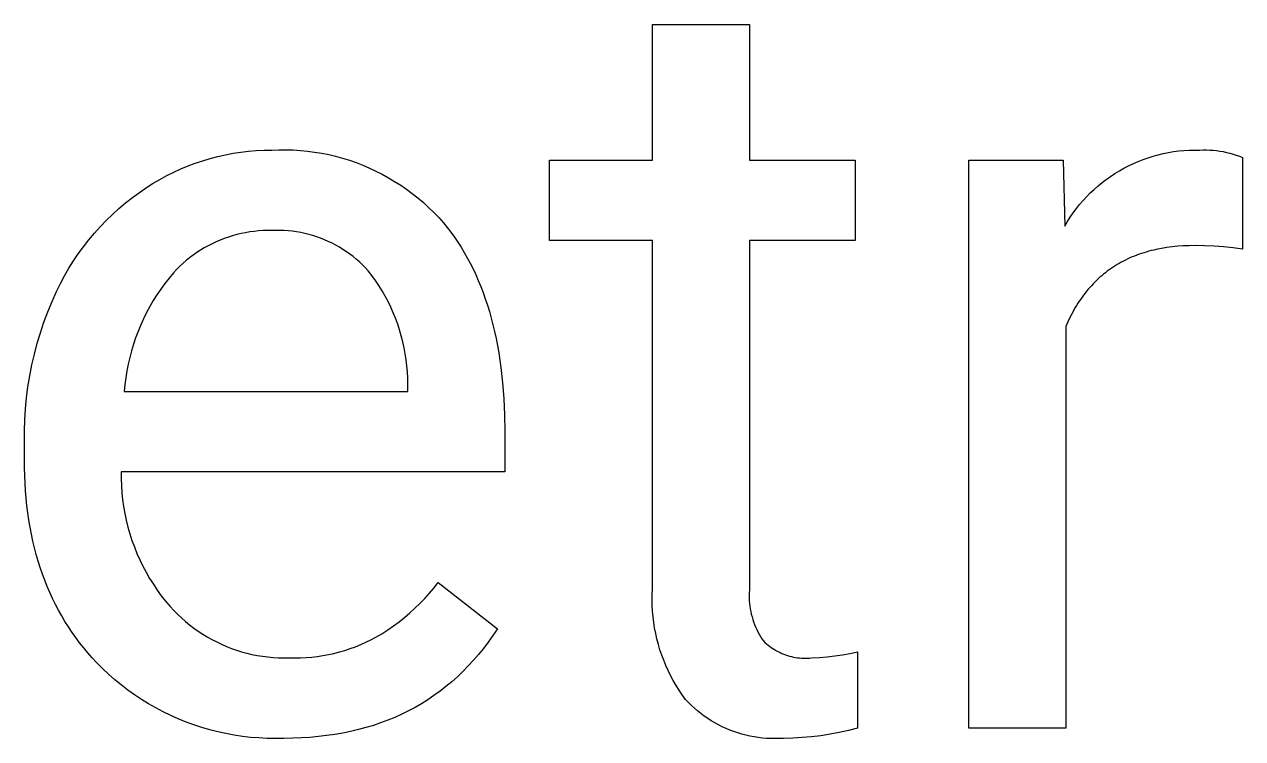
# Model space of a CAD drawing. Header units: millimetres. Extents: x -1519 to 3497, y -297 to 3208.
# Drawn here: x 3279.9 to 3337.2, y 146.8 to 180.4 of the extents above; entities that cross this region are included whole.
import ezdxf

# ---------------------------------------------------------------- set-up
doc = ezdxf.new("R2010")
doc.units = ezdxf.units.MM
doc.header["$MEASUREMENT"] = 0
doc.layers.add('Domyślny', color=7, linetype='Continuous', true_color=0x000000)

msp = doc.modelspace()

# ---------------------------------------------------------------- linework, layer by layer
at = {"layer": 'Domyślny'}
for p, q in [((3309.439, 174.045), (3309.439, 180.432)), ((3309.439, 180.432), (3313.993, 180.432)), ((3313.993, 180.432), (3313.993, 174.045)), ((3288.64, 174.124), (3288.995, 174.217)), ((3288.995, 174.217), (3289.353, 174.297)), ((3289.353, 174.297), (3289.713, 174.366)), ((3289.713, 174.366), (3290.076, 174.422)), ((3290.076, 174.422), (3290.44, 174.465)), ((3290.44, 174.465), (3290.806, 174.495)), ((3290.806, 174.495), (3291.172, 174.513)), ((3291.172, 174.513), (3291.539, 174.519)), ((3291.539, 174.519), (3291.875, 174.531)), ((3291.875, 174.531), (3292.211, 174.532)), ((3292.211, 174.532), (3292.547, 174.522)), ((3292.547, 174.522), (3292.883, 174.501)), ((3292.883, 174.501), (3293.218, 174.468)), ((3293.218, 174.468), (3293.551, 174.424)), ((3293.551, 174.424), (3293.883, 174.368)), ((3293.883, 174.368), (3294.212, 174.302)), ((3294.212, 174.302), (3294.54, 174.224)), ((3294.54, 174.224), (3294.864, 174.136)), ((3332.506, 174.076), (3332.739, 174.158)), ((3332.739, 174.158), (3332.975, 174.232)), ((3332.975, 174.232), (3333.213, 174.297)), ((3333.213, 174.297), (3333.453, 174.355)), ((3333.453, 174.355), (3333.695, 174.404)), ((3333.695, 174.404), (3333.938, 174.444)), ((3333.938, 174.444), (3334.183, 174.476)), ((3334.183, 174.476), (3334.428, 174.5)), ((3334.428, 174.5), (3334.675, 174.515)), ((3334.675, 174.515), (3334.922, 174.521)), ((3334.922, 174.521), (3335.168, 174.519)), ((3335.168, 174.519), (3335.327, 174.524)), ((3335.327, 174.524), (3335.486, 174.525)), ((3335.486, 174.525), (3335.645, 174.519)), ((3335.645, 174.519), (3335.804, 174.509)), ((3335.804, 174.509), (3335.962, 174.492)), ((3335.962, 174.492), (3336.119, 174.471)), ((3336.119, 174.471), (3336.276, 174.443)), ((3336.276, 174.443), (3336.431, 174.411)), ((3336.431, 174.411), (3336.585, 174.373)), ((3336.585, 174.373), (3336.738, 174.329)), ((3336.738, 174.329), (3336.89, 174.28)), ((3336.89, 174.28), (3337.039, 174.227)), ((3337.039, 174.227), (3337.187, 174.167)), ((3337.187, 174.167), (3337.187, 169.85)), ((3286.925, 173.478), (3287.259, 173.631)), ((3287.259, 173.631), (3287.597, 173.772)), ((3287.597, 173.772), (3287.941, 173.901)), ((3287.941, 173.901), (3288.288, 174.019)), ((3288.288, 174.019), (3288.64, 174.124)), ((3294.864, 174.136), (3295.185, 174.036)), ((3295.185, 174.036), (3295.503, 173.926)), ((3295.503, 173.926), (3295.817, 173.805)), ((3295.817, 173.805), (3296.126, 173.674)), ((3296.126, 173.674), (3296.431, 173.532)), ((3304.594, 170.261), (3304.594, 174.045)), ((3304.594, 174.045), (3309.439, 174.045)), ((3313.993, 174.045), (3318.961, 174.045)), ((3318.961, 174.045), (3318.961, 170.261)), ((3324.32, 147.315), (3324.32, 174.045)), ((3324.32, 174.045), (3328.748, 174.045)), ((3328.748, 174.045), (3328.822, 170.941)), ((3331.393, 173.547), (3331.608, 173.668)), ((3331.608, 173.668), (3331.827, 173.781)), ((3331.827, 173.781), (3332.05, 173.887)), ((3332.05, 173.887), (3332.277, 173.985)), ((3332.277, 173.985), (3332.506, 174.076)), ((3285.958, 172.953), (3286.275, 173.139)), ((3286.275, 173.139), (3286.597, 173.314)), ((3286.597, 173.314), (3286.925, 173.478)), ((3296.431, 173.532), (3296.731, 173.38)), ((3296.731, 173.38), (3297.026, 173.218)), ((3297.026, 173.218), (3297.314, 173.046)), ((3297.314, 173.046), (3297.598, 172.864)), ((3330.579, 172.989), (3330.775, 173.139)), ((3330.775, 173.139), (3330.976, 173.282)), ((3330.976, 173.282), (3331.182, 173.418)), ((3331.182, 173.418), (3331.393, 173.547)), ((3284.981, 172.284), (3285.311, 172.525)), ((3285.311, 172.525), (3285.649, 172.756)), ((3285.649, 172.756), (3285.958, 172.953)), ((3297.598, 172.864), (3297.874, 172.673)), ((3297.874, 172.673), (3298.144, 172.473)), ((3298.144, 172.473), (3298.408, 172.263)), ((3329.85, 172.324), (3330.024, 172.5)), ((3330.024, 172.5), (3330.203, 172.669)), ((3330.203, 172.669), (3330.388, 172.832)), ((3330.388, 172.832), (3330.579, 172.989)), ((3284.346, 171.767), (3284.659, 172.031)), ((3284.659, 172.031), (3284.981, 172.284)), ((3298.408, 172.263), (3298.663, 172.045)), ((3298.663, 172.045), (3298.912, 171.819)), ((3329.369, 171.762), (3329.523, 171.955)), ((3329.523, 171.955), (3329.683, 172.142)), ((3329.683, 172.142), (3329.85, 172.324)), ((3283.75, 171.207), (3284.043, 171.492)), ((3284.043, 171.492), (3284.346, 171.767)), ((3298.912, 171.819), (3299.153, 171.584)), ((3299.153, 171.584), (3299.385, 171.341)), ((3299.385, 171.341), (3299.609, 171.09)), ((3328.948, 171.153), (3329.081, 171.361)), ((3329.081, 171.361), (3329.221, 171.564)), ((3329.221, 171.564), (3329.369, 171.762)), ((3283.193, 170.608), (3283.466, 170.913)), ((3283.466, 170.913), (3283.75, 171.207)), ((3290.917, 170.714), (3290.71, 170.693)), ((3291.124, 170.728), (3290.917, 170.714)), ((3291.331, 170.734), (3291.124, 170.728)), ((3291.539, 170.734), (3291.331, 170.734)), ((3291.734, 170.739), (3291.539, 170.734)), ((3291.929, 170.738), (3291.734, 170.739)), ((3292.124, 170.731), (3291.929, 170.738)), ((3292.319, 170.717), (3292.124, 170.731)), ((3292.513, 170.696), (3292.319, 170.717)), ((3299.609, 171.09), (3299.787, 170.873)), ((3299.787, 170.873), (3299.958, 170.65)), ((3328.822, 170.941), (3328.948, 171.153)), ((3282.679, 169.972), (3282.93, 170.294)), ((3282.93, 170.294), (3283.193, 170.608)), ((3288.917, 170.197), (3288.729, 170.108)), ((3289.107, 170.279), (3288.917, 170.197)), ((3289.301, 170.354), (3289.107, 170.279)), ((3289.497, 170.423), (3289.301, 170.354)), ((3289.695, 170.485), (3289.497, 170.423)), ((3289.895, 170.541), (3289.695, 170.485)), ((3290.096, 170.589), (3289.895, 170.541)), ((3290.3, 170.631), (3290.096, 170.589)), ((3290.504, 170.666), (3290.3, 170.631)), ((3290.71, 170.693), (3290.504, 170.666)), ((3292.706, 170.669), (3292.513, 170.696)), ((3292.898, 170.635), (3292.706, 170.669)), ((3293.089, 170.594), (3292.898, 170.635)), ((3293.278, 170.547), (3293.089, 170.594)), ((3293.466, 170.494), (3293.278, 170.547)), ((3293.651, 170.434), (3293.466, 170.494)), ((3293.835, 170.368), (3293.651, 170.434)), ((3294.016, 170.296), (3293.835, 170.368)), ((3294.195, 170.218), (3294.016, 170.296)), ((3294.371, 170.134), (3294.195, 170.218)), ((3294.544, 170.044), (3294.371, 170.134)), ((3299.958, 170.65), (3300.124, 170.422)), ((3300.124, 170.422), (3300.284, 170.187)), ((3300.284, 170.187), (3300.438, 169.947)), ((3309.439, 170.261), (3304.594, 170.261)), ((3309.439, 153.876), (3309.439, 170.261)), ((3318.961, 170.261), (3313.993, 170.261)), ((3313.993, 170.261), (3313.993, 153.813)), ((3282.21, 169.301), (3282.439, 169.64)), ((3282.439, 169.64), (3282.679, 169.972)), ((3287.841, 169.573), (3287.675, 169.448)), ((3288.011, 169.692), (3287.841, 169.573)), ((3288.185, 169.805), (3288.011, 169.692)), ((3288.363, 169.912), (3288.185, 169.805)), ((3288.544, 170.013), (3288.363, 169.912)), ((3288.729, 170.108), (3288.544, 170.013)), ((3294.714, 169.947), (3294.544, 170.044)), ((3294.88, 169.846), (3294.714, 169.947)), ((3295.043, 169.738), (3294.88, 169.846)), ((3295.202, 169.626), (3295.043, 169.738)), ((3295.357, 169.507), (3295.202, 169.626)), ((3300.438, 169.947), (3300.587, 169.701)), ((3300.587, 169.701), (3300.731, 169.449)), ((3332.209, 169.573), (3332.101, 169.531)), ((3332.319, 169.613), (3332.209, 169.573)), ((3332.43, 169.652), (3332.319, 169.613)), ((3332.542, 169.688), (3332.43, 169.652)), ((3332.656, 169.722), (3332.542, 169.688)), ((3332.772, 169.755), (3332.656, 169.722)), ((3332.888, 169.786), (3332.772, 169.755)), ((3333.006, 169.815), (3332.888, 169.786)), ((3333.126, 169.842), (3333.006, 169.815)), ((3333.369, 169.89), (3333.126, 169.842)), ((3333.618, 169.931), (3333.369, 169.89)), ((3333.873, 169.964), (3333.618, 169.931)), ((3334.133, 169.991), (3333.873, 169.964)), ((3334.398, 170.009), (3334.133, 169.991)), ((3334.67, 170.02), (3334.398, 170.009)), ((3334.947, 170.024), (3334.67, 170.02)), ((3335.396, 170.019), (3334.947, 170.024)), ((3335.846, 169.999), (3335.396, 170.019)), ((3336.294, 169.965), (3335.846, 169.999)), ((3336.741, 169.915), (3336.294, 169.965)), ((3337.187, 169.85), (3336.741, 169.915)), ((3281.993, 168.954), (3282.21, 169.301)), ((3287.205, 169.041), (3287.057, 168.894)), ((3287.357, 169.182), (3287.205, 169.041)), ((3287.514, 169.318), (3287.357, 169.182)), ((3287.675, 169.448), (3287.514, 169.318)), ((3295.509, 169.384), (3295.357, 169.507)), ((3295.655, 169.256), (3295.509, 169.384)), ((3295.798, 169.122), (3295.655, 169.256)), ((3295.936, 168.984), (3295.798, 169.122)), ((3300.731, 169.449), (3300.868, 169.192)), ((3300.868, 169.192), (3301, 168.928)), ((3331.095, 169.01), (3331.002, 168.948)), ((3331.19, 169.07), (3331.095, 169.01)), ((3331.285, 169.129), (3331.19, 169.07)), ((3331.382, 169.186), (3331.285, 169.129)), ((3331.481, 169.241), (3331.382, 169.186)), ((3331.581, 169.294), (3331.481, 169.241)), ((3331.682, 169.345), (3331.581, 169.294)), ((3331.784, 169.395), (3331.682, 169.345)), ((3331.889, 169.442), (3331.784, 169.395)), ((3331.994, 169.488), (3331.889, 169.442)), ((3332.101, 169.531), (3331.994, 169.488)), ((3281.597, 168.239), (3281.789, 168.6)), ((3281.789, 168.6), (3281.993, 168.954)), ((3286.708, 168.495), (3286.509, 168.24)), ((3286.915, 168.743), (3286.708, 168.495)), ((3287.057, 168.894), (3286.915, 168.743)), ((3296.069, 168.841), (3295.936, 168.984)), ((3296.244, 168.613), (3296.069, 168.841)), ((3296.412, 168.379), (3296.244, 168.613)), ((3301, 168.928), (3301.127, 168.659)), ((3301.127, 168.659), (3301.248, 168.384)), ((3330.392, 168.459), (3330.31, 168.381)), ((3330.475, 168.534), (3330.392, 168.459)), ((3330.559, 168.608), (3330.475, 168.534)), ((3330.645, 168.679), (3330.559, 168.608)), ((3330.732, 168.749), (3330.645, 168.679)), ((3330.821, 168.817), (3330.732, 168.749)), ((3330.911, 168.883), (3330.821, 168.817)), ((3331.002, 168.948), (3330.911, 168.883)), ((3281.203, 167.394), (3281.417, 167.871)), ((3281.417, 167.871), (3281.597, 168.239)), ((3286.319, 167.978), (3286.138, 167.71)), ((3286.509, 168.24), (3286.319, 167.978)), ((3296.573, 168.139), (3296.412, 168.379)), ((3296.724, 167.895), (3296.573, 168.139)), ((3296.868, 167.645), (3296.724, 167.895)), ((3301.248, 168.384), (3301.363, 168.104)), ((3301.363, 168.104), (3301.473, 167.817)), ((3329.85, 167.878), (3329.778, 167.788)), ((3329.923, 167.967), (3329.85, 167.878)), ((3329.998, 168.054), (3329.923, 167.967)), ((3330.074, 168.138), (3329.998, 168.054)), ((3330.151, 168.221), (3330.074, 168.138)), ((3330.23, 168.302), (3330.151, 168.221)), ((3330.31, 168.381), (3330.23, 168.302)), ((3281.005, 166.911), (3281.203, 167.394)), ((3285.966, 167.437), (3285.804, 167.157)), ((3286.138, 167.71), (3285.966, 167.437)), ((3297.003, 167.39), (3296.868, 167.645)), ((3297.13, 167.131), (3297.003, 167.39)), ((3301.473, 167.817), (3301.577, 167.525)), ((3301.577, 167.525), (3301.675, 167.227)), ((3329.441, 167.308), (3329.377, 167.207)), ((3329.505, 167.408), (3329.441, 167.308)), ((3329.571, 167.506), (3329.505, 167.408)), ((3329.639, 167.602), (3329.571, 167.506)), ((3329.708, 167.696), (3329.639, 167.602)), ((3329.778, 167.788), (3329.708, 167.696)), ((3280.822, 166.422), (3281.005, 166.911)), ((3285.65, 166.872), (3285.507, 166.583)), ((3285.804, 167.157), (3285.65, 166.872)), ((3297.247, 166.868), (3297.13, 167.131)), ((3297.356, 166.602), (3297.247, 166.868)), ((3301.675, 167.227), (3301.768, 166.923)), ((3301.768, 166.923), (3301.855, 166.614)), ((3329.196, 166.891), (3329.081, 166.672)), ((3329.255, 166.998), (3329.196, 166.891)), ((3329.315, 167.104), (3329.255, 166.998)), ((3329.377, 167.207), (3329.315, 167.104)), ((3280.656, 165.926), (3280.822, 166.422)), ((3285.373, 166.288), (3285.249, 165.99)), ((3285.507, 166.583), (3285.373, 166.288)), ((3297.456, 166.331), (3297.356, 166.602)), ((3297.547, 166.058), (3297.456, 166.331)), ((3301.855, 166.614), (3301.936, 166.299)), ((3301.936, 166.299), (3302.012, 165.978)), ((3328.973, 166.444), (3328.87, 166.21)), ((3328.87, 166.21), (3328.87, 147.315)), ((3329.081, 166.672), (3328.973, 166.444)), ((3280.506, 165.426), (3280.656, 165.926)), ((3285.135, 165.687), (3285.032, 165.381)), ((3285.249, 165.99), (3285.135, 165.687)), ((3297.628, 165.781), (3297.547, 166.058)), ((3297.7, 165.502), (3297.628, 165.781)), ((3302.012, 165.978), (3302.082, 165.651)), ((3302.082, 165.651), (3302.147, 165.318)), ((3280.372, 164.921), (3280.506, 165.426)), ((3284.939, 165.071), (3284.856, 164.759)), ((3285.032, 165.381), (3284.939, 165.071)), ((3297.763, 165.221), (3297.7, 165.502)), ((3297.816, 164.938), (3297.763, 165.221)), ((3302.147, 165.318), (3302.206, 164.98)), ((3302.206, 164.98), (3302.259, 164.636)), ((3280.154, 163.899), (3280.254, 164.412)), ((3280.254, 164.412), (3280.372, 164.921)), ((3284.783, 164.443), (3284.722, 164.126)), ((3284.856, 164.759), (3284.783, 164.443)), ((3297.859, 164.653), (3297.816, 164.938)), ((3297.893, 164.367), (3297.859, 164.653)), ((3302.259, 164.636), (3302.307, 164.286)), ((3280.07, 163.384), (3280.154, 163.899)), ((3284.722, 164.126), (3284.671, 163.807)), ((3297.917, 164.08), (3297.893, 164.367)), ((3297.932, 163.792), (3297.917, 164.08)), ((3302.307, 164.286), (3302.386, 163.569)), ((3280.003, 162.866), (3280.07, 163.384)), ((3284.631, 163.486), (3284.601, 163.164)), ((3284.671, 163.807), (3284.631, 163.486)), ((3297.937, 163.504), (3297.932, 163.792)), ((3297.937, 163.164), (3297.937, 163.504)), ((3302.386, 163.569), (3302.442, 162.829)), ((3279.952, 162.346), (3280.003, 162.866)), ((3284.601, 163.164), (3297.937, 163.164)), ((3302.442, 162.829), (3302.476, 162.065)), ((3279.919, 161.824), (3279.952, 162.346)), ((3279.903, 161.302), (3279.919, 161.824)), ((3302.476, 162.065), (3302.487, 161.279)), ((3279.903, 160.78), (3279.903, 161.302)), ((3302.487, 161.279), (3302.487, 159.379)), ((3279.903, 159.941), (3279.903, 160.78)), ((3279.907, 159.57), (3279.903, 159.941)), ((3279.917, 159.204), (3279.907, 159.57)), ((3302.487, 159.379), (3284.453, 159.379)), ((3284.453, 159.379), (3284.453, 159.051)), ((3279.933, 158.843), (3279.917, 159.204)), ((3279.956, 158.486), (3279.933, 158.843)), ((3284.453, 159.051), (3284.465, 158.723)), ((3284.465, 158.723), (3284.487, 158.395)), ((3279.986, 158.134), (3279.956, 158.486)), ((3280.023, 157.787), (3279.986, 158.134)), ((3284.487, 158.395), (3284.522, 158.068)), ((3280.066, 157.444), (3280.023, 157.787)), ((3284.522, 158.068), (3284.567, 157.743)), ((3284.567, 157.743), (3284.624, 157.42)), ((3280.116, 157.107), (3280.066, 157.444)), ((3280.172, 156.773), (3280.116, 157.107)), ((3284.624, 157.42), (3284.692, 157.099)), ((3284.692, 157.099), (3284.772, 156.78)), ((3280.235, 156.445), (3280.172, 156.773)), ((3280.305, 156.121), (3280.235, 156.445)), ((3284.772, 156.78), (3284.862, 156.464)), ((3284.862, 156.464), (3284.963, 156.152)), ((3280.381, 155.802), (3280.305, 156.121)), ((3284.963, 156.152), (3285.075, 155.844)), ((3285.075, 155.844), (3285.198, 155.539)), ((3280.464, 155.488), (3280.381, 155.802)), ((3280.553, 155.178), (3280.464, 155.488)), ((3285.198, 155.539), (3285.332, 155.239)), ((3280.649, 154.873), (3280.553, 155.178)), ((3280.752, 154.573), (3280.649, 154.873)), ((3285.332, 155.239), (3285.475, 154.944)), ((3285.475, 154.944), (3285.629, 154.654)), ((3280.862, 154.277), (3280.752, 154.573)), ((3280.978, 153.986), (3280.862, 154.277)), ((3285.629, 154.654), (3285.793, 154.369)), ((3285.793, 154.369), (3285.967, 154.091)), ((3299.16, 153.912), (3299.364, 154.168)), ((3299.364, 154.168), (3302.143, 151.998)), ((3281.1, 153.7), (3280.978, 153.986)), ((3281.23, 153.418), (3281.1, 153.7)), ((3285.967, 154.091), (3286.15, 153.818)), ((3286.15, 153.818), (3286.343, 153.553)), ((3286.343, 153.553), (3286.545, 153.294)), ((3298.728, 153.422), (3298.948, 153.664)), ((3298.948, 153.664), (3299.16, 153.912)), ((3309.423, 153.348), (3309.427, 153.612)), ((3309.427, 153.612), (3309.439, 153.876)), ((3313.986, 153.686), (3313.983, 153.56)), ((3313.983, 153.56), (3313.985, 153.433)), ((3313.993, 153.813), (3313.986, 153.686)), ((3281.365, 153.142), (3281.23, 153.418)), ((3281.508, 152.87), (3281.365, 153.142)), ((3286.545, 153.294), (3286.756, 153.042)), ((3286.756, 153.042), (3286.927, 152.857)), ((3298.024, 152.741), (3298.266, 152.96)), ((3298.266, 152.96), (3298.501, 153.187)), ((3298.501, 153.187), (3298.728, 153.422)), ((3309.428, 153.084), (3309.423, 153.348)), ((3309.443, 152.82), (3309.428, 153.084)), ((3313.985, 153.433), (3313.99, 153.307)), ((3313.99, 153.307), (3314.001, 153.181)), ((3314.001, 153.181), (3314.015, 153.055)), ((3314.015, 153.055), (3314.034, 152.93)), ((3281.657, 152.602), (3281.508, 152.87)), ((3281.813, 152.339), (3281.657, 152.602)), ((3286.927, 152.857), (3287.104, 152.679)), ((3287.104, 152.679), (3287.287, 152.506)), ((3287.287, 152.506), (3287.476, 152.34)), ((3297.52, 152.326), (3297.775, 152.529)), ((3297.775, 152.529), (3298.024, 152.741)), ((3309.466, 152.557), (3309.443, 152.82)), ((3309.497, 152.295), (3309.466, 152.557)), ((3314.034, 152.93), (3314.057, 152.806)), ((3314.057, 152.806), (3314.085, 152.683)), ((3314.085, 152.683), (3314.117, 152.56)), ((3314.117, 152.56), (3314.153, 152.439)), ((3314.153, 152.439), (3314.193, 152.319)), ((3281.975, 152.081), (3281.813, 152.339)), ((3282.145, 151.828), (3281.975, 152.081)), ((3282.32, 151.579), (3282.145, 151.828)), ((3287.476, 152.34), (3287.671, 152.181)), ((3287.671, 152.181), (3287.871, 152.029)), ((3287.871, 152.029), (3288.077, 151.883)), ((3288.077, 151.883), (3288.287, 151.745)), ((3296.716, 151.766), (3296.99, 151.944)), ((3296.99, 151.944), (3297.258, 152.131)), ((3297.258, 152.131), (3297.52, 152.326)), ((3302.143, 151.998), (3301.931, 151.681)), ((3309.538, 152.035), (3309.497, 152.295)), ((3309.588, 151.775), (3309.538, 152.035)), ((3314.193, 152.319), (3314.237, 152.2)), ((3314.237, 152.2), (3314.285, 152.083)), ((3314.285, 152.083), (3314.337, 151.968)), ((3314.337, 151.968), (3314.394, 151.855)), ((3314.394, 151.855), (3314.454, 151.744)), ((3282.503, 151.335), (3282.32, 151.579)), ((3282.692, 151.096), (3282.503, 151.335)), ((3288.287, 151.745), (3288.502, 151.614)), ((3288.502, 151.614), (3288.722, 151.491)), ((3288.722, 151.491), (3288.945, 151.375)), ((3288.945, 151.375), (3289.173, 151.268)), ((3289.173, 151.268), (3289.404, 151.168)), ((3295.473, 151.153), (3295.719, 151.252)), ((3295.719, 151.252), (3295.962, 151.359)), ((3295.962, 151.359), (3296.201, 151.474)), ((3296.201, 151.474), (3296.436, 151.597)), ((3296.436, 151.597), (3296.716, 151.766)), ((3301.712, 151.373), (3301.487, 151.076)), ((3301.931, 151.681), (3301.712, 151.373)), ((3309.646, 151.518), (3309.588, 151.775)), ((3309.713, 151.262), (3309.646, 151.518)), ((3309.788, 151.009), (3309.713, 151.262)), ((3314.454, 151.744), (3314.518, 151.634)), ((3314.518, 151.634), (3314.585, 151.528)), ((3314.585, 151.528), (3314.657, 151.423)), ((3314.657, 151.423), (3314.725, 151.357)), ((3314.725, 151.357), (3314.797, 151.294)), ((3314.797, 151.294), (3314.87, 151.232)), ((3314.87, 151.232), (3314.945, 151.174)), ((3282.887, 150.862), (3282.692, 151.096)), ((3283.089, 150.632), (3282.887, 150.862)), ((3289.404, 151.168), (3289.638, 151.076)), ((3289.638, 151.076), (3289.875, 150.993)), ((3289.875, 150.993), (3290.115, 150.918)), ((3290.115, 150.918), (3290.358, 150.851)), ((3290.358, 150.851), (3290.603, 150.793)), ((3290.603, 150.793), (3290.849, 150.743)), ((3290.849, 150.743), (3291.098, 150.702)), ((3291.098, 150.702), (3291.347, 150.669)), ((3291.347, 150.669), (3291.598, 150.646)), ((3293.148, 150.641), (3293.412, 150.663)), ((3293.412, 150.663), (3293.676, 150.694)), ((3293.676, 150.694), (3293.939, 150.734)), ((3293.939, 150.734), (3294.2, 150.783)), ((3294.2, 150.783), (3294.459, 150.84)), ((3294.459, 150.84), (3294.716, 150.905)), ((3294.716, 150.905), (3294.971, 150.98)), ((3294.971, 150.98), (3295.223, 151.062)), ((3295.223, 151.062), (3295.473, 151.153)), ((3301.255, 150.789), (3301.016, 150.512)), ((3301.487, 151.076), (3301.255, 150.789)), ((3309.872, 150.759), (3309.788, 151.009)), ((3309.964, 150.512), (3309.872, 150.759)), ((3314.945, 151.174), (3315.022, 151.118)), ((3315.022, 151.118), (3315.101, 151.064)), ((3315.101, 151.064), (3315.182, 151.014)), ((3315.182, 151.014), (3315.265, 150.966)), ((3315.265, 150.966), (3315.349, 150.921)), ((3315.349, 150.921), (3315.434, 150.879)), ((3315.434, 150.879), (3315.521, 150.84)), ((3315.521, 150.84), (3315.61, 150.803)), ((3315.61, 150.803), (3315.699, 150.77)), ((3315.699, 150.77), (3315.789, 150.74)), ((3315.789, 150.74), (3315.881, 150.713)), ((3315.881, 150.713), (3315.973, 150.689)), ((3315.973, 150.689), (3316.066, 150.668)), ((3316.066, 150.668), (3316.16, 150.651)), ((3317.284, 150.646), (3317.647, 150.676)), ((3317.647, 150.676), (3318.009, 150.719)), ((3318.009, 150.719), (3318.369, 150.774)), ((3318.369, 150.774), (3318.727, 150.84)), ((3318.727, 150.84), (3319.083, 150.919)), ((3319.083, 150.919), (3319.083, 147.322)), ((3283.298, 150.407), (3283.089, 150.632)), ((3283.574, 150.129), (3283.298, 150.407)), ((3283.859, 149.86), (3283.574, 150.129)), ((3291.598, 150.646), (3291.849, 150.631)), ((3291.849, 150.631), (3292.1, 150.624)), ((3292.1, 150.624), (3292.352, 150.627)), ((3292.352, 150.627), (3292.617, 150.623)), ((3292.617, 150.623), (3292.883, 150.627)), ((3292.883, 150.627), (3293.148, 150.641)), ((3300.771, 150.246), (3300.52, 149.989)), ((3301.016, 150.512), (3300.771, 150.246)), ((3310.065, 150.268), (3309.964, 150.512)), ((3310.174, 150.027), (3310.065, 150.268)), ((3316.16, 150.651), (3316.254, 150.637)), ((3316.254, 150.637), (3316.349, 150.625)), ((3316.349, 150.625), (3316.444, 150.618)), ((3316.444, 150.618), (3316.539, 150.613)), ((3316.539, 150.613), (3316.635, 150.611)), ((3316.635, 150.611), (3316.73, 150.613)), ((3316.73, 150.613), (3316.825, 150.618)), ((3316.825, 150.618), (3316.92, 150.627)), ((3316.92, 150.627), (3317.284, 150.646)), ((3284.153, 149.602), (3283.859, 149.86)), ((3284.456, 149.353), (3284.153, 149.602)), ((3300.262, 149.742), (3299.997, 149.505)), ((3300.52, 149.989), (3300.262, 149.742)), ((3310.29, 149.791), (3310.174, 150.027)), ((3310.415, 149.558), (3310.29, 149.791)), ((3310.547, 149.33), (3310.415, 149.558)), ((3284.767, 149.115), (3284.456, 149.353)), ((3285.085, 148.887), (3284.767, 149.115)), ((3299.448, 149.062), (3299.164, 148.856)), ((3299.726, 149.279), (3299.448, 149.062)), ((3299.997, 149.505), (3299.726, 149.279)), ((3310.688, 149.106), (3310.547, 149.33)), ((3310.835, 148.887), (3310.688, 149.106)), ((3285.411, 148.67), (3285.085, 148.887)), ((3285.745, 148.464), (3285.411, 148.67)), ((3286.085, 148.27), (3285.745, 148.464)), ((3298.576, 148.473), (3298.272, 148.297)), ((3298.873, 148.659), (3298.576, 148.473)), ((3299.164, 148.856), (3298.873, 148.659)), ((3310.99, 148.673), (3310.835, 148.887)), ((3311.126, 148.53), (3310.99, 148.673)), ((3311.266, 148.392), (3311.126, 148.53)), ((3311.411, 148.259), (3311.266, 148.392)), ((3286.431, 148.087), (3286.085, 148.27)), ((3286.783, 147.916), (3286.431, 148.087)), ((3287.141, 147.757), (3286.783, 147.916)), ((3297.322, 147.829), (3296.992, 147.693)), ((3297.645, 147.975), (3297.322, 147.829)), ((3297.962, 148.131), (3297.645, 147.975)), ((3298.272, 148.297), (3297.962, 148.131)), ((3311.561, 148.131), (3311.411, 148.259)), ((3311.715, 148.008), (3311.561, 148.131)), ((3311.873, 147.891), (3311.715, 148.008)), ((3312.035, 147.779), (3311.873, 147.891)), ((3287.504, 147.61), (3287.141, 147.757)), ((3287.872, 147.476), (3287.504, 147.61)), ((3288.244, 147.353), (3287.872, 147.476)), ((3288.62, 147.244), (3288.244, 147.353)), ((3288.999, 147.147), (3288.62, 147.244)), ((3295.607, 147.25), (3295.244, 147.164)), ((3295.963, 147.345), (3295.607, 147.25)), ((3296.312, 147.451), (3295.963, 147.345)), ((3296.655, 147.567), (3296.312, 147.451)), ((3296.992, 147.693), (3296.655, 147.567)), ((3312.201, 147.672), (3312.035, 147.779)), ((3312.371, 147.572), (3312.201, 147.672)), ((3312.543, 147.478), (3312.371, 147.572)), ((3312.72, 147.389), (3312.543, 147.478)), ((3312.899, 147.307), (3312.72, 147.389)), ((3313.08, 147.231), (3312.899, 147.307)), ((3313.265, 147.161), (3313.08, 147.231)), ((3319.083, 147.322), (3318.655, 147.212)), ((3328.87, 147.315), (3324.32, 147.315)), ((3289.382, 147.063), (3288.999, 147.147)), ((3289.767, 146.992), (3289.382, 147.063)), ((3290.154, 146.934), (3289.767, 146.992)), ((3290.543, 146.889), (3290.154, 146.934)), ((3290.934, 146.858), (3290.543, 146.889)), ((3291.325, 146.839), (3290.934, 146.858)), ((3291.717, 146.834), (3291.325, 146.839)), ((3292.108, 146.842), (3291.717, 146.834)), ((3292.523, 146.847), (3292.108, 146.842)), ((3292.931, 146.862), (3292.523, 146.847)), ((3293.333, 146.887), (3292.931, 146.862)), ((3293.728, 146.922), (3293.333, 146.887)), ((3294.117, 146.968), (3293.728, 146.922)), ((3294.499, 147.023), (3294.117, 146.968)), ((3294.875, 147.088), (3294.499, 147.023)), ((3295.244, 147.164), (3294.875, 147.088)), ((3313.451, 147.098), (3313.265, 147.161)), ((3313.64, 147.041), (3313.451, 147.098)), ((3313.83, 146.991), (3313.64, 147.041)), ((3314.022, 146.947), (3313.83, 146.991)), ((3314.216, 146.91), (3314.022, 146.947)), ((3314.411, 146.88), (3314.216, 146.91)), ((3314.606, 146.857), (3314.411, 146.88)), ((3314.802, 146.84), (3314.606, 146.857)), ((3314.999, 146.83), (3314.802, 146.84)), ((3315.196, 146.827), (3314.999, 146.83)), ((3315.393, 146.831), (3315.196, 146.827)), ((3315.59, 146.842), (3315.393, 146.831)), ((3316.032, 146.851), (3315.59, 146.842)), ((3316.473, 146.875), (3316.032, 146.851)), ((3316.913, 146.914), (3316.473, 146.875)), ((3317.352, 146.967), (3316.913, 146.914)), ((3317.789, 147.035), (3317.352, 146.967)), ((3318.223, 147.116), (3317.789, 147.035)), ((3318.655, 147.212), (3318.223, 147.116))]:
    msp.add_line(p, q, dxfattribs=at)

doc.saveas('drawing.dxf')
